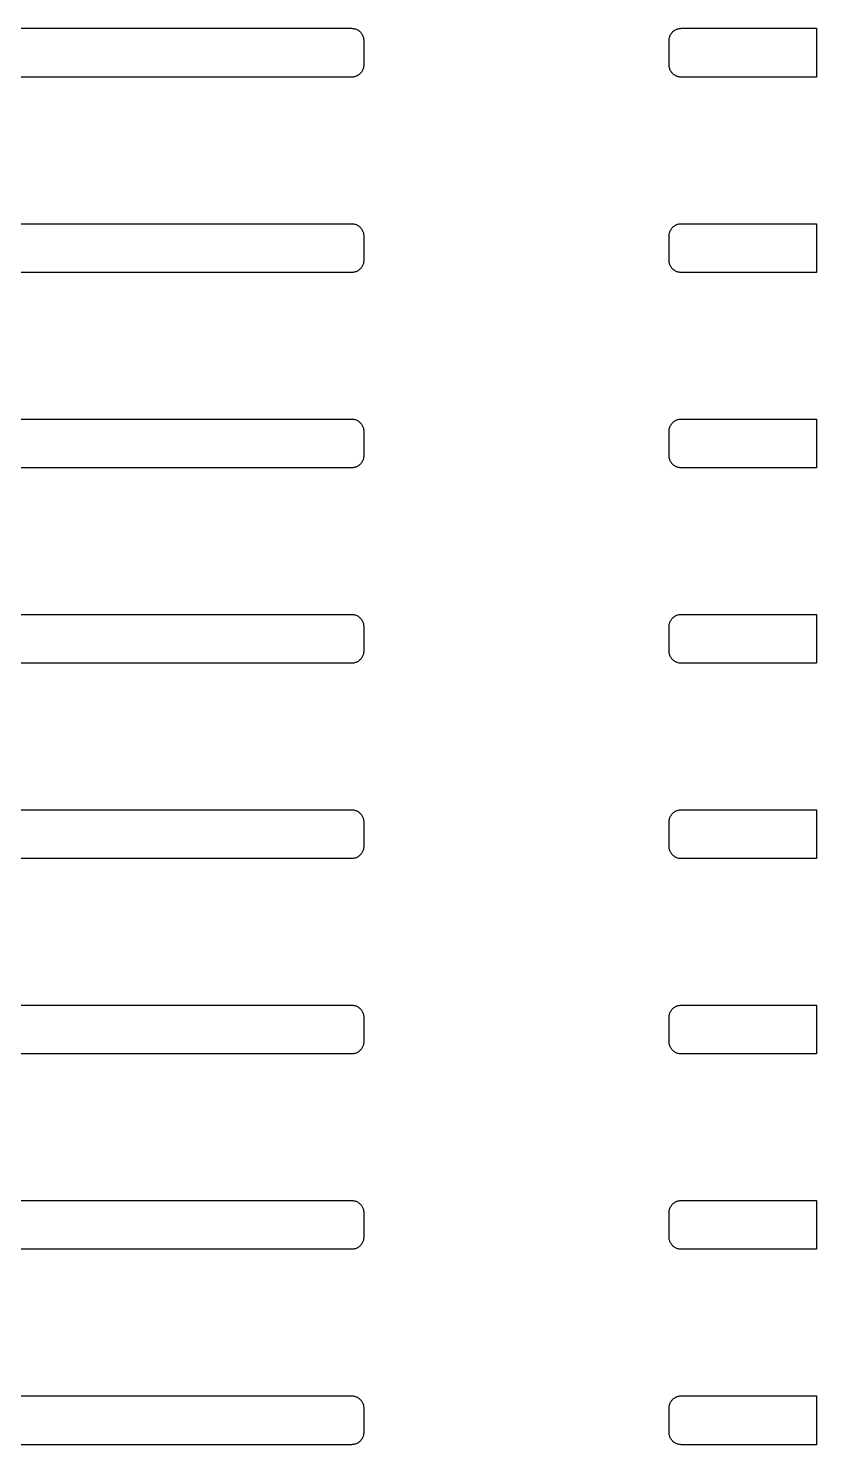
# Model space of a CAD drawing. Header units: metres. Extents: x -163 to 163, y -163 to 163.
# Drawn here: x -25.34 to -5.97, y -82.8 to -48 of the extents above; entities that cross this region are included whole.
import ezdxf

# ---------------------------------------------------------------- set-up
doc = ezdxf.new("R2010")
doc.units = ezdxf.units.M

msp = doc.modelspace()

# ---------------------------------------------------------------- linework, layer by layer
for p, q in [((-44.3989, -47.9989), (-17.3989, -47.9989)), ((-17.3989, -47.9989), (-17.3801, -47.9995)), ((-17.3801, -47.9995), (-17.3613, -48.0013)), ((-17.3613, -48.0013), (-17.3427, -48.0043)), ((-17.3427, -48.0043), (-17.3243, -48.0084)), ((-17.3243, -48.0084), (-17.3062, -48.0136)), ((-17.3062, -48.0136), (-17.2885, -48.02)), ((-17.2885, -48.02), (-17.2712, -48.0275)), ((-9.42668, -48.0275), (-9.40938, -48.02)), ((-9.40938, -48.02), (-9.39165, -48.0136)), ((-9.39165, -48.0136), (-9.37355, -48.0084)), ((-9.37355, -48.0084), (-9.35516, -48.0043)), ((-9.35516, -48.0043), (-9.33655, -48.0013)), ((-9.33655, -48.0013), (-9.31778, -47.9995)), ((-9.31778, -47.9995), (-9.29895, -47.9989)), ((-9.29895, -47.9989), (-5.97498, -47.9989)), ((-5.97498, -47.9989), (-5.97498, -49.1989)), ((-17.2712, -48.0275), (-17.2544, -48.0361)), ((-17.2544, -48.0361), (-17.2382, -48.0457)), ((-17.2382, -48.0457), (-17.2226, -48.0562)), ((-17.2226, -48.0562), (-17.2077, -48.0678)), ((-17.2077, -48.0678), (-17.1936, -48.0803)), ((-17.1936, -48.0803), (-17.1803, -48.0936)), ((-17.1803, -48.0936), (-17.1678, -48.1077)), ((-17.1678, -48.1077), (-17.1562, -48.1226)), ((-17.1562, -48.1226), (-17.1456, -48.1382)), ((-17.1456, -48.1382), (-17.1361, -48.1544)), ((-17.1361, -48.1544), (-17.1275, -48.1712)), ((-17.1275, -48.1712), (-17.12, -48.1885)), ((-17.12, -48.1885), (-17.1136, -48.2062)), ((-17.1136, -48.2062), (-17.1084, -48.2243)), ((-17.1084, -48.2243), (-17.1043, -48.2427)), ((-17.1043, -48.2427), (-17.1013, -48.2614)), ((-17.1013, -48.2614), (-17.0995, -48.2801)), ((-17.0995, -48.2801), (-17.099, -48.299)), ((-17.099, -48.299), (-17.099, -48.8989)), ((-9.59894, -48.299), (-9.59836, -48.2801)), ((-9.59894, -48.8989), (-9.59894, -48.299)), ((-9.59836, -48.2801), (-9.59657, -48.2614)), ((-9.59657, -48.2614), (-9.59363, -48.2427)), ((-9.59363, -48.2427), (-9.58952, -48.2243)), ((-9.58952, -48.2243), (-9.58426, -48.2062)), ((-9.58426, -48.2062), (-9.57788, -48.1885)), ((-9.57788, -48.1885), (-9.57039, -48.1712)), ((-9.57039, -48.1712), (-9.56184, -48.1544)), ((-9.56184, -48.1544), (-9.55225, -48.1382)), ((-9.55225, -48.1382), (-9.54166, -48.1226)), ((-9.54166, -48.1226), (-9.53011, -48.1077)), ((-9.53011, -48.1077), (-9.51764, -48.0936)), ((-9.51764, -48.0936), (-9.5043, -48.0803)), ((-9.5043, -48.0803), (-9.49017, -48.0678)), ((-9.49017, -48.0678), (-9.47528, -48.0562)), ((-9.47528, -48.0562), (-9.45969, -48.0457)), ((-9.45969, -48.0457), (-9.44347, -48.0361)), ((-9.44347, -48.0361), (-9.42668, -48.0275)), ((-17.1456, -49.0597), (-17.1562, -49.0753)), ((-17.1361, -49.0435), (-17.1456, -49.0597)), ((-17.1275, -49.0267), (-17.1361, -49.0435)), ((-17.12, -49.0094), (-17.1275, -49.0267)), ((-17.1136, -48.9917), (-17.12, -49.0094)), ((-17.1084, -48.9736), (-17.1136, -48.9917)), ((-17.1043, -48.9552), (-17.1084, -48.9736)), ((-17.1013, -48.9366), (-17.1043, -48.9552)), ((-17.0995, -48.9178), (-17.1013, -48.9366)), ((-17.099, -48.8989), (-17.0995, -48.9178)), ((-9.59836, -48.9178), (-9.59894, -48.8989)), ((-9.59657, -48.9366), (-9.59836, -48.9178)), ((-9.59363, -48.9552), (-9.59657, -48.9366)), ((-9.58952, -48.9736), (-9.59363, -48.9552)), ((-9.58426, -48.9917), (-9.58952, -48.9736)), ((-9.57788, -49.0094), (-9.58426, -48.9917)), ((-9.57039, -49.0267), (-9.57788, -49.0094)), ((-9.56184, -49.0435), (-9.57039, -49.0267)), ((-9.55225, -49.0597), (-9.56184, -49.0435)), ((-9.54166, -49.0753), (-9.55225, -49.0597)), ((-17.3989, -49.1989), (-44.3989, -49.1989)), ((-17.3801, -49.1983), (-17.3989, -49.1989)), ((-17.3613, -49.1966), (-17.3801, -49.1983)), ((-17.3427, -49.1936), (-17.3613, -49.1966)), ((-17.3243, -49.1895), (-17.3427, -49.1936)), ((-17.3062, -49.1843), (-17.3243, -49.1895)), ((-17.2885, -49.1779), (-17.3062, -49.1843)), ((-17.2712, -49.1704), (-17.2885, -49.1779)), ((-17.2544, -49.1618), (-17.2712, -49.1704)), ((-17.2382, -49.1523), (-17.2544, -49.1618)), ((-17.2226, -49.1416), (-17.2382, -49.1523)), ((-17.2077, -49.1301), (-17.2226, -49.1416)), ((-17.1936, -49.1176), (-17.2077, -49.1301)), ((-17.1803, -49.1043), (-17.1936, -49.1176)), ((-17.1678, -49.0902), (-17.1803, -49.1043)), ((-17.1562, -49.0753), (-17.1678, -49.0902)), ((-9.53011, -49.0902), (-9.54166, -49.0753)), ((-9.51764, -49.1043), (-9.53011, -49.0902)), ((-9.5043, -49.1176), (-9.51764, -49.1043)), ((-9.49017, -49.1301), (-9.5043, -49.1176)), ((-9.47528, -49.1416), (-9.49017, -49.1301)), ((-9.45969, -49.1523), (-9.47528, -49.1416)), ((-9.44347, -49.1618), (-9.45969, -49.1523)), ((-9.42668, -49.1704), (-9.44347, -49.1618)), ((-9.40938, -49.1779), (-9.42668, -49.1704)), ((-9.39165, -49.1843), (-9.40938, -49.1779)), ((-9.37355, -49.1895), (-9.39165, -49.1843)), ((-9.35516, -49.1936), (-9.37355, -49.1895)), ((-9.33655, -49.1966), (-9.35516, -49.1936)), ((-9.31778, -49.1983), (-9.33655, -49.1966)), ((-9.29895, -49.1989), (-9.31778, -49.1983)), ((-5.97498, -49.1989), (-9.29895, -49.1989)), ((-44.3989, -52.799), (-17.3989, -52.799)), ((-17.3989, -52.799), (-17.3801, -52.7995)), ((-17.3801, -52.7995), (-17.3613, -52.8013)), ((-17.3613, -52.8013), (-17.3427, -52.8043)), ((-17.3427, -52.8043), (-17.3243, -52.8084)), ((-17.3243, -52.8084), (-17.3062, -52.8136)), ((-17.3062, -52.8136), (-17.2885, -52.82)), ((-17.2885, -52.82), (-17.2712, -52.8275)), ((-17.2712, -52.8275), (-17.2544, -52.8361)), ((-17.2544, -52.8361), (-17.2382, -52.8457)), ((-17.2382, -52.8457), (-17.2226, -52.8562)), ((-17.2226, -52.8562), (-17.2077, -52.8678)), ((-17.2077, -52.8678), (-17.1936, -52.8803)), ((-17.1936, -52.8803), (-17.1803, -52.8936)), ((-17.1803, -52.8936), (-17.1678, -52.9077)), ((-9.53011, -52.9077), (-9.51764, -52.8936)), ((-9.51764, -52.8936), (-9.5043, -52.8803)), ((-9.5043, -52.8803), (-9.49017, -52.8678)), ((-9.49017, -52.8678), (-9.47528, -52.8562)), ((-9.47528, -52.8562), (-9.45969, -52.8457)), ((-9.45969, -52.8457), (-9.44347, -52.8361)), ((-9.44347, -52.8361), (-9.42668, -52.8275)), ((-9.42668, -52.8275), (-9.40938, -52.82)), ((-9.40938, -52.82), (-9.39165, -52.8136)), ((-9.39165, -52.8136), (-9.37355, -52.8084)), ((-9.37355, -52.8084), (-9.35516, -52.8043)), ((-9.35516, -52.8043), (-9.33655, -52.8013)), ((-9.33655, -52.8013), (-9.31778, -52.7995)), ((-9.31778, -52.7995), (-9.29895, -52.799)), ((-9.29895, -52.799), (-5.97498, -52.799)), ((-5.97498, -52.799), (-5.97498, -53.9989)), ((-17.1678, -52.9077), (-17.1562, -52.9226)), ((-17.1562, -52.9226), (-17.1456, -52.9382)), ((-17.1456, -52.9382), (-17.1361, -52.9544)), ((-17.1361, -52.9544), (-17.1275, -52.9712)), ((-17.1275, -52.9712), (-17.12, -52.9885)), ((-17.12, -52.9885), (-17.1136, -53.0062)), ((-17.1136, -53.0062), (-17.1084, -53.0243)), ((-17.1084, -53.0243), (-17.1043, -53.0427)), ((-17.1043, -53.0427), (-17.1013, -53.0614)), ((-17.1013, -53.0614), (-17.0995, -53.0801)), ((-17.0995, -53.0801), (-17.099, -53.099)), ((-17.099, -53.099), (-17.099, -53.6989)), ((-9.59894, -53.099), (-9.59836, -53.0801)), ((-9.59894, -53.6989), (-9.59894, -53.099)), ((-9.59836, -53.0801), (-9.59657, -53.0614)), ((-9.59657, -53.0614), (-9.59363, -53.0427)), ((-9.59363, -53.0427), (-9.58952, -53.0243)), ((-9.58952, -53.0243), (-9.58426, -53.0062)), ((-9.58426, -53.0062), (-9.57788, -52.9885)), ((-9.57788, -52.9885), (-9.57039, -52.9712)), ((-9.57039, -52.9712), (-9.56184, -52.9544)), ((-9.56184, -52.9544), (-9.55225, -52.9382)), ((-9.55225, -52.9382), (-9.54166, -52.9226)), ((-9.54166, -52.9226), (-9.53011, -52.9077)), ((-17.2077, -53.9301), (-17.2226, -53.9417)), ((-17.1936, -53.9176), (-17.2077, -53.9301)), ((-17.1803, -53.9043), (-17.1936, -53.9176)), ((-17.1678, -53.8902), (-17.1803, -53.9043)), ((-17.1562, -53.8753), (-17.1678, -53.8902)), ((-17.1456, -53.8597), (-17.1562, -53.8753)), ((-17.1361, -53.8435), (-17.1456, -53.8597)), ((-17.1275, -53.8267), (-17.1361, -53.8435)), ((-17.12, -53.8094), (-17.1275, -53.8267)), ((-17.1136, -53.7917), (-17.12, -53.8094)), ((-17.1084, -53.7736), (-17.1136, -53.7917)), ((-17.1043, -53.7552), (-17.1084, -53.7736)), ((-17.1013, -53.7365), (-17.1043, -53.7552)), ((-17.0995, -53.7178), (-17.1013, -53.7365)), ((-17.099, -53.6989), (-17.0995, -53.7178)), ((-9.59836, -53.7178), (-9.59894, -53.6989)), ((-9.59657, -53.7365), (-9.59836, -53.7178)), ((-9.59363, -53.7552), (-9.59657, -53.7365)), ((-9.58952, -53.7736), (-9.59363, -53.7552)), ((-9.58426, -53.7917), (-9.58952, -53.7736)), ((-9.57788, -53.8094), (-9.58426, -53.7917)), ((-9.57039, -53.8267), (-9.57788, -53.8094)), ((-9.56184, -53.8435), (-9.57039, -53.8267)), ((-9.55225, -53.8597), (-9.56184, -53.8435)), ((-9.54166, -53.8753), (-9.55225, -53.8597)), ((-9.53011, -53.8902), (-9.54166, -53.8753)), ((-9.51764, -53.9043), (-9.53011, -53.8902)), ((-9.5043, -53.9176), (-9.51764, -53.9043)), ((-9.49017, -53.9301), (-9.5043, -53.9176)), ((-9.47528, -53.9417), (-9.49017, -53.9301)), ((-17.3989, -53.9989), (-44.3989, -53.9989)), ((-17.3801, -53.9984), (-17.3989, -53.9989)), ((-17.3613, -53.9966), (-17.3801, -53.9984)), ((-17.3427, -53.9936), (-17.3613, -53.9966)), ((-17.3243, -53.9895), (-17.3427, -53.9936)), ((-17.3062, -53.9843), (-17.3243, -53.9895)), ((-17.2885, -53.9779), (-17.3062, -53.9843)), ((-17.2712, -53.9704), (-17.2885, -53.9779)), ((-17.2544, -53.9618), (-17.2712, -53.9704)), ((-17.2382, -53.9522), (-17.2544, -53.9618)), ((-17.2226, -53.9417), (-17.2382, -53.9522)), ((-9.45969, -53.9522), (-9.47528, -53.9417)), ((-9.44347, -53.9618), (-9.45969, -53.9522)), ((-9.42668, -53.9704), (-9.44347, -53.9618)), ((-9.40938, -53.9779), (-9.42668, -53.9704)), ((-9.39165, -53.9843), (-9.40938, -53.9779)), ((-9.37355, -53.9895), (-9.39165, -53.9843)), ((-9.35516, -53.9936), (-9.37355, -53.9895)), ((-9.33655, -53.9966), (-9.35516, -53.9936)), ((-9.31778, -53.9984), (-9.33655, -53.9966)), ((-9.29895, -53.9989), (-9.31778, -53.9984)), ((-5.97498, -53.9989), (-9.29895, -53.9989)), ((-44.3989, -57.599), (-17.3989, -57.599)), ((-17.3989, -57.599), (-17.3801, -57.5995)), ((-17.3801, -57.5995), (-17.3613, -57.6013)), ((-17.3613, -57.6013), (-17.3427, -57.6043)), ((-17.3427, -57.6043), (-17.3243, -57.6084)), ((-17.3243, -57.6084), (-17.3062, -57.6136)), ((-17.3062, -57.6136), (-17.2885, -57.62)), ((-17.2885, -57.62), (-17.2712, -57.6275)), ((-17.2712, -57.6275), (-17.2544, -57.6361)), ((-17.2544, -57.6361), (-17.2382, -57.6456)), ((-17.2382, -57.6456), (-17.2226, -57.6562)), ((-17.2226, -57.6562), (-17.2077, -57.6678)), ((-17.2077, -57.6678), (-17.1936, -57.6803)), ((-17.1936, -57.6803), (-17.1803, -57.6936)), ((-17.1803, -57.6936), (-17.1678, -57.7077)), ((-17.1678, -57.7077), (-17.1562, -57.7226)), ((-17.1562, -57.7226), (-17.1456, -57.7382)), ((-17.1456, -57.7382), (-17.1361, -57.7544)), ((-17.1361, -57.7544), (-17.1275, -57.7712)), ((-9.57039, -57.7712), (-9.56184, -57.7544)), ((-9.56184, -57.7544), (-9.55225, -57.7382)), ((-9.55225, -57.7382), (-9.54166, -57.7226)), ((-9.54166, -57.7226), (-9.53011, -57.7077)), ((-9.53011, -57.7077), (-9.51764, -57.6936)), ((-9.51764, -57.6936), (-9.5043, -57.6803)), ((-9.5043, -57.6803), (-9.49017, -57.6678)), ((-9.49017, -57.6678), (-9.47528, -57.6562)), ((-9.47528, -57.6562), (-9.45969, -57.6456)), ((-9.45969, -57.6456), (-9.44347, -57.6361)), ((-9.44347, -57.6361), (-9.42668, -57.6275)), ((-9.42668, -57.6275), (-9.40938, -57.62)), ((-9.40938, -57.62), (-9.39165, -57.6136)), ((-9.39165, -57.6136), (-9.37355, -57.6084)), ((-9.37355, -57.6084), (-9.35516, -57.6043)), ((-9.35516, -57.6043), (-9.33655, -57.6013)), ((-9.33655, -57.6013), (-9.31778, -57.5995)), ((-9.31778, -57.5995), (-9.29895, -57.599)), ((-9.29895, -57.599), (-5.97498, -57.599)), ((-5.97498, -57.599), (-5.97498, -58.799)), ((-17.1275, -57.7712), (-17.12, -57.7885)), ((-17.12, -57.7885), (-17.1136, -57.8062)), ((-17.1136, -57.8062), (-17.1084, -57.8243)), ((-17.1084, -57.8243), (-17.1043, -57.8427)), ((-17.1043, -57.8427), (-17.1013, -57.8613)), ((-17.1013, -57.8613), (-17.0995, -57.8801)), ((-17.0995, -57.8801), (-17.099, -57.8989)), ((-17.099, -57.8989), (-17.099, -58.4989)), ((-9.59894, -57.8989), (-9.59836, -57.8801)), ((-9.59894, -58.4989), (-9.59894, -57.8989)), ((-9.59836, -57.8801), (-9.59657, -57.8613)), ((-9.59657, -57.8613), (-9.59363, -57.8427)), ((-9.59363, -57.8427), (-9.58952, -57.8243)), ((-9.58952, -57.8243), (-9.58426, -57.8062)), ((-9.58426, -57.8062), (-9.57788, -57.7885)), ((-9.57788, -57.7885), (-9.57039, -57.7712)), ((-17.3989, -58.799), (-44.3989, -58.799)), ((-17.3801, -58.7984), (-17.3989, -58.799)), ((-17.3613, -58.7966), (-17.3801, -58.7984)), ((-17.3427, -58.7936), (-17.3613, -58.7966)), ((-17.3243, -58.7895), (-17.3427, -58.7936)), ((-17.3062, -58.7843), (-17.3243, -58.7895)), ((-17.2885, -58.7779), (-17.3062, -58.7843)), ((-17.2712, -58.7704), (-17.2885, -58.7779)), ((-17.2544, -58.7618), (-17.2712, -58.7704)), ((-17.2382, -58.7522), (-17.2544, -58.7618)), ((-17.2226, -58.7417), (-17.2382, -58.7522)), ((-17.2077, -58.7301), (-17.2226, -58.7417)), ((-17.1936, -58.7176), (-17.2077, -58.7301)), ((-17.1803, -58.7043), (-17.1936, -58.7176)), ((-17.1678, -58.6902), (-17.1803, -58.7043)), ((-17.1562, -58.6753), (-17.1678, -58.6902)), ((-17.1456, -58.6597), (-17.1562, -58.6753)), ((-17.1361, -58.6435), (-17.1456, -58.6597)), ((-17.1275, -58.6267), (-17.1361, -58.6435)), ((-17.12, -58.6094), (-17.1275, -58.6267)), ((-17.1136, -58.5917), (-17.12, -58.6094)), ((-17.1084, -58.5735), (-17.1136, -58.5917)), ((-17.1043, -58.5552), (-17.1084, -58.5735)), ((-17.1013, -58.5365), (-17.1043, -58.5552)), ((-17.0995, -58.5178), (-17.1013, -58.5365)), ((-17.099, -58.4989), (-17.0995, -58.5178)), ((-9.59836, -58.5178), (-9.59894, -58.4989)), ((-9.59657, -58.5365), (-9.59836, -58.5178)), ((-9.59363, -58.5552), (-9.59657, -58.5365)), ((-9.58952, -58.5735), (-9.59363, -58.5552)), ((-9.58426, -58.5917), (-9.58952, -58.5735)), ((-9.57788, -58.6094), (-9.58426, -58.5917)), ((-9.57039, -58.6267), (-9.57788, -58.6094)), ((-9.56184, -58.6435), (-9.57039, -58.6267)), ((-9.55225, -58.6597), (-9.56184, -58.6435)), ((-9.54166, -58.6753), (-9.55225, -58.6597)), ((-9.53011, -58.6902), (-9.54166, -58.6753)), ((-9.51764, -58.7043), (-9.53011, -58.6902)), ((-9.5043, -58.7176), (-9.51764, -58.7043)), ((-9.49017, -58.7301), (-9.5043, -58.7176)), ((-9.47528, -58.7417), (-9.49017, -58.7301)), ((-9.45969, -58.7522), (-9.47528, -58.7417)), ((-9.44347, -58.7618), (-9.45969, -58.7522)), ((-9.42668, -58.7704), (-9.44347, -58.7618)), ((-9.40938, -58.7779), (-9.42668, -58.7704)), ((-9.39165, -58.7843), (-9.40938, -58.7779)), ((-9.37355, -58.7895), (-9.39165, -58.7843)), ((-9.35516, -58.7936), (-9.37355, -58.7895)), ((-9.33655, -58.7966), (-9.35516, -58.7936)), ((-9.31778, -58.7984), (-9.33655, -58.7966)), ((-9.29895, -58.799), (-9.31778, -58.7984)), ((-5.97498, -58.799), (-9.29895, -58.799)), ((-44.3989, -62.399), (-17.3989, -62.399)), ((-17.3989, -62.399), (-17.3801, -62.3995)), ((-17.3801, -62.3995), (-17.3613, -62.4013)), ((-17.3613, -62.4013), (-17.3427, -62.4043)), ((-17.3427, -62.4043), (-17.3243, -62.4084)), ((-17.3243, -62.4084), (-17.3062, -62.4136)), ((-17.3062, -62.4136), (-17.2885, -62.42)), ((-17.2885, -62.42), (-17.2712, -62.4275)), ((-17.2712, -62.4275), (-17.2544, -62.4361)), ((-17.2544, -62.4361), (-17.2382, -62.4456)), ((-17.2382, -62.4456), (-17.2226, -62.4562)), ((-17.2226, -62.4562), (-17.2077, -62.4678)), ((-17.2077, -62.4678), (-17.1936, -62.4803)), ((-17.1936, -62.4803), (-17.1803, -62.4936)), ((-17.1803, -62.4936), (-17.1678, -62.5077)), ((-17.1678, -62.5077), (-17.1562, -62.5226)), ((-17.1562, -62.5226), (-17.1456, -62.5382)), ((-17.1456, -62.5382), (-17.1361, -62.5544)), ((-17.1361, -62.5544), (-17.1275, -62.5712)), ((-17.1275, -62.5712), (-17.12, -62.5885)), ((-17.12, -62.5885), (-17.1136, -62.6062)), ((-17.1136, -62.6062), (-17.1084, -62.6243)), ((-17.1084, -62.6243), (-17.1043, -62.6427)), ((-9.59363, -62.6427), (-9.58952, -62.6243)), ((-9.58952, -62.6243), (-9.58426, -62.6062)), ((-9.58426, -62.6062), (-9.57788, -62.5885)), ((-9.57788, -62.5885), (-9.57039, -62.5712)), ((-9.57039, -62.5712), (-9.56184, -62.5544)), ((-9.56184, -62.5544), (-9.55225, -62.5382)), ((-9.55225, -62.5382), (-9.54166, -62.5226)), ((-9.54166, -62.5226), (-9.53011, -62.5077)), ((-9.53011, -62.5077), (-9.51764, -62.4936)), ((-9.51764, -62.4936), (-9.5043, -62.4803)), ((-9.5043, -62.4803), (-9.49017, -62.4678)), ((-9.49017, -62.4678), (-9.47528, -62.4562)), ((-9.47528, -62.4562), (-9.45969, -62.4456)), ((-9.45969, -62.4456), (-9.44347, -62.4361)), ((-9.44347, -62.4361), (-9.42668, -62.4275)), ((-9.42668, -62.4275), (-9.40938, -62.42)), ((-9.40938, -62.42), (-9.39165, -62.4136)), ((-9.39165, -62.4136), (-9.37355, -62.4084)), ((-9.37355, -62.4084), (-9.35516, -62.4043)), ((-9.35516, -62.4043), (-9.33655, -62.4013)), ((-9.33655, -62.4013), (-9.31778, -62.3995)), ((-9.31778, -62.3995), (-9.29895, -62.399)), ((-9.29895, -62.399), (-5.97498, -62.399)), ((-5.97498, -62.399), (-5.97498, -63.599)), ((-17.1043, -62.6427), (-17.1013, -62.6613)), ((-17.1013, -62.6613), (-17.0995, -62.6801)), ((-17.0995, -62.6801), (-17.099, -62.6989)), ((-17.099, -62.6989), (-17.099, -63.299)), ((-9.59894, -62.6989), (-9.59836, -62.6801)), ((-9.59894, -63.299), (-9.59894, -62.6989)), ((-9.59836, -62.6801), (-9.59657, -62.6613)), ((-9.59657, -62.6613), (-9.59363, -62.6427)), ((-17.0995, -63.3178), (-17.1013, -63.3365)), ((-17.099, -63.299), (-17.0995, -63.3178)), ((-9.59836, -63.3178), (-9.59894, -63.299)), ((-9.59657, -63.3365), (-9.59836, -63.3178)), ((-17.3989, -63.599), (-44.3989, -63.599)), ((-17.3801, -63.5984), (-17.3989, -63.599)), ((-17.3613, -63.5966), (-17.3801, -63.5984)), ((-17.3427, -63.5936), (-17.3613, -63.5966)), ((-17.3243, -63.5895), (-17.3427, -63.5936)), ((-17.3062, -63.5843), (-17.3243, -63.5895)), ((-17.2885, -63.5779), (-17.3062, -63.5843)), ((-17.2712, -63.5704), (-17.2885, -63.5779)), ((-17.2544, -63.5618), (-17.2712, -63.5704)), ((-17.2382, -63.5522), (-17.2544, -63.5618)), ((-17.2226, -63.5417), (-17.2382, -63.5522)), ((-17.2077, -63.5301), (-17.2226, -63.5417)), ((-17.1936, -63.5176), (-17.2077, -63.5301)), ((-17.1803, -63.5043), (-17.1936, -63.5176)), ((-17.1678, -63.4902), (-17.1803, -63.5043)), ((-17.1562, -63.4753), (-17.1678, -63.4902)), ((-17.1456, -63.4597), (-17.1562, -63.4753)), ((-17.1361, -63.4435), (-17.1456, -63.4597)), ((-17.1275, -63.4267), (-17.1361, -63.4435)), ((-17.12, -63.4094), (-17.1275, -63.4267)), ((-17.1136, -63.3916), (-17.12, -63.4094)), ((-17.1084, -63.3736), (-17.1136, -63.3916)), ((-17.1043, -63.3552), (-17.1084, -63.3736)), ((-17.1013, -63.3365), (-17.1043, -63.3552)), ((-9.59363, -63.3552), (-9.59657, -63.3365)), ((-9.58952, -63.3736), (-9.59363, -63.3552)), ((-9.58426, -63.3916), (-9.58952, -63.3736)), ((-9.57788, -63.4094), (-9.58426, -63.3916)), ((-9.57039, -63.4267), (-9.57788, -63.4094)), ((-9.56184, -63.4435), (-9.57039, -63.4267)), ((-9.55225, -63.4597), (-9.56184, -63.4435)), ((-9.54166, -63.4753), (-9.55225, -63.4597)), ((-9.53011, -63.4902), (-9.54166, -63.4753)), ((-9.51764, -63.5043), (-9.53011, -63.4902)), ((-9.5043, -63.5176), (-9.51764, -63.5043)), ((-9.49017, -63.5301), (-9.5043, -63.5176)), ((-9.47528, -63.5417), (-9.49017, -63.5301)), ((-9.45969, -63.5522), (-9.47528, -63.5417)), ((-9.44347, -63.5618), (-9.45969, -63.5522)), ((-9.42668, -63.5704), (-9.44347, -63.5618)), ((-9.40938, -63.5779), (-9.42668, -63.5704)), ((-9.39165, -63.5843), (-9.40938, -63.5779)), ((-9.37355, -63.5895), (-9.39165, -63.5843)), ((-9.35516, -63.5936), (-9.37355, -63.5895)), ((-9.33655, -63.5966), (-9.35516, -63.5936)), ((-9.31778, -63.5984), (-9.33655, -63.5966)), ((-9.29895, -63.599), (-9.31778, -63.5984)), ((-5.97498, -63.599), (-9.29895, -63.599)), ((-44.3989, -67.1989), (-17.3989, -67.1989)), ((-17.3989, -67.1989), (-17.3801, -67.1995)), ((-17.3801, -67.1995), (-17.3613, -67.2013)), ((-17.3613, -67.2013), (-17.3427, -67.2043)), ((-17.3427, -67.2043), (-17.3243, -67.2084)), ((-17.3243, -67.2084), (-17.3062, -67.2136)), ((-17.3062, -67.2136), (-17.2885, -67.22)), ((-17.2885, -67.22), (-17.2712, -67.2275)), ((-17.2712, -67.2275), (-17.2544, -67.2361)), ((-17.2544, -67.2361), (-17.2382, -67.2457)), ((-17.2382, -67.2457), (-17.2226, -67.2562)), ((-17.2226, -67.2562), (-17.2077, -67.2678)), ((-17.2077, -67.2678), (-17.1936, -67.2803)), ((-17.1936, -67.2803), (-17.1803, -67.2936)), ((-17.1803, -67.2936), (-17.1678, -67.3077)), ((-17.1678, -67.3077), (-17.1562, -67.3226)), ((-17.1562, -67.3226), (-17.1456, -67.3382)), ((-17.1456, -67.3382), (-17.1361, -67.3544)), ((-17.1361, -67.3544), (-17.1275, -67.3712)), ((-17.1275, -67.3712), (-17.12, -67.3885)), ((-17.12, -67.3885), (-17.1136, -67.4062)), ((-17.1136, -67.4062), (-17.1084, -67.4243)), ((-17.1084, -67.4243), (-17.1043, -67.4427)), ((-17.1043, -67.4427), (-17.1013, -67.4613)), ((-17.1013, -67.4613), (-17.0995, -67.4801)), ((-17.0995, -67.4801), (-17.099, -67.4989)), ((-17.099, -67.4989), (-17.099, -68.099)), ((-9.59894, -67.4989), (-9.59836, -67.4801)), ((-9.59894, -68.099), (-9.59894, -67.4989)), ((-9.59836, -67.4801), (-9.59657, -67.4613)), ((-9.59657, -67.4613), (-9.59363, -67.4427)), ((-9.59363, -67.4427), (-9.58952, -67.4243)), ((-9.58952, -67.4243), (-9.58426, -67.4062)), ((-9.58426, -67.4062), (-9.57788, -67.3885)), ((-9.57788, -67.3885), (-9.57039, -67.3712)), ((-9.57039, -67.3712), (-9.56184, -67.3544)), ((-9.56184, -67.3544), (-9.55225, -67.3382)), ((-9.55225, -67.3382), (-9.54166, -67.3226)), ((-9.54166, -67.3226), (-9.53011, -67.3077)), ((-9.53011, -67.3077), (-9.51764, -67.2936)), ((-9.51764, -67.2936), (-9.5043, -67.2803)), ((-9.5043, -67.2803), (-9.49017, -67.2678)), ((-9.49017, -67.2678), (-9.47528, -67.2562)), ((-9.47528, -67.2562), (-9.45969, -67.2457)), ((-9.45969, -67.2457), (-9.44347, -67.2361)), ((-9.44347, -67.2361), (-9.42668, -67.2275)), ((-9.42668, -67.2275), (-9.40938, -67.22)), ((-9.40938, -67.22), (-9.39165, -67.2136)), ((-9.39165, -67.2136), (-9.37355, -67.2084)), ((-9.37355, -67.2084), (-9.35516, -67.2043)), ((-9.35516, -67.2043), (-9.33655, -67.2013)), ((-9.33655, -67.2013), (-9.31778, -67.1995)), ((-9.31778, -67.1995), (-9.29895, -67.1989)), ((-9.29895, -67.1989), (-5.97498, -67.1989)), ((-5.97498, -67.1989), (-5.97498, -68.399)), ((-17.1136, -68.1917), (-17.12, -68.2094)), ((-17.1084, -68.1736), (-17.1136, -68.1917)), ((-17.1043, -68.1552), (-17.1084, -68.1736)), ((-17.1013, -68.1366), (-17.1043, -68.1552)), ((-17.0995, -68.1178), (-17.1013, -68.1366)), ((-17.099, -68.099), (-17.0995, -68.1178)), ((-9.59836, -68.1178), (-9.59894, -68.099)), ((-9.59657, -68.1366), (-9.59836, -68.1178)), ((-9.59363, -68.1552), (-9.59657, -68.1366)), ((-9.58952, -68.1736), (-9.59363, -68.1552)), ((-9.58426, -68.1917), (-9.58952, -68.1736)), ((-9.57788, -68.2094), (-9.58426, -68.1917)), ((-17.3989, -68.399), (-44.3989, -68.399)), ((-17.3801, -68.3984), (-17.3989, -68.399)), ((-17.3613, -68.3966), (-17.3801, -68.3984)), ((-17.3427, -68.3936), (-17.3613, -68.3966)), ((-17.3243, -68.3895), (-17.3427, -68.3936)), ((-17.3062, -68.3843), (-17.3243, -68.3895)), ((-17.2885, -68.3779), (-17.3062, -68.3843)), ((-17.2712, -68.3704), (-17.2885, -68.3779)), ((-17.2544, -68.3618), (-17.2712, -68.3704)), ((-17.2382, -68.3522), (-17.2544, -68.3618)), ((-17.2226, -68.3417), (-17.2382, -68.3522)), ((-17.2077, -68.3301), (-17.2226, -68.3417)), ((-17.1936, -68.3176), (-17.2077, -68.3301)), ((-17.1803, -68.3043), (-17.1936, -68.3176)), ((-17.1678, -68.2902), (-17.1803, -68.3043)), ((-17.1562, -68.2753), (-17.1678, -68.2902)), ((-17.1456, -68.2597), (-17.1562, -68.2753)), ((-17.1361, -68.2435), (-17.1456, -68.2597)), ((-17.1275, -68.2267), (-17.1361, -68.2435)), ((-17.12, -68.2094), (-17.1275, -68.2267)), ((-9.57039, -68.2267), (-9.57788, -68.2094)), ((-9.56184, -68.2435), (-9.57039, -68.2267)), ((-9.55225, -68.2597), (-9.56184, -68.2435)), ((-9.54166, -68.2753), (-9.55225, -68.2597)), ((-9.53011, -68.2902), (-9.54166, -68.2753)), ((-9.51764, -68.3043), (-9.53011, -68.2902)), ((-9.5043, -68.3176), (-9.51764, -68.3043)), ((-9.49017, -68.3301), (-9.5043, -68.3176)), ((-9.47528, -68.3417), (-9.49017, -68.3301)), ((-9.45969, -68.3522), (-9.47528, -68.3417)), ((-9.44347, -68.3618), (-9.45969, -68.3522)), ((-9.42668, -68.3704), (-9.44347, -68.3618)), ((-9.40938, -68.3779), (-9.42668, -68.3704)), ((-9.39165, -68.3843), (-9.40938, -68.3779)), ((-9.37355, -68.3895), (-9.39165, -68.3843)), ((-9.35516, -68.3936), (-9.37355, -68.3895)), ((-9.33655, -68.3966), (-9.35516, -68.3936)), ((-9.31778, -68.3984), (-9.33655, -68.3966)), ((-9.29895, -68.399), (-9.31778, -68.3984)), ((-5.97498, -68.399), (-9.29895, -68.399)), ((-44.3989, -71.9989), (-17.3989, -71.9989)), ((-17.3989, -71.9989), (-17.3801, -71.9995)), ((-17.3801, -71.9995), (-17.3613, -72.0013)), ((-17.3613, -72.0013), (-17.3427, -72.0043)), ((-17.3427, -72.0043), (-17.3243, -72.0084)), ((-17.3243, -72.0084), (-17.3062, -72.0136)), ((-17.3062, -72.0136), (-17.2885, -72.02)), ((-17.2885, -72.02), (-17.2712, -72.0275)), ((-17.2712, -72.0275), (-17.2544, -72.0361)), ((-17.2544, -72.0361), (-17.2382, -72.0457)), ((-9.45969, -72.0457), (-9.44347, -72.0361)), ((-9.44347, -72.0361), (-9.42668, -72.0275)), ((-9.42668, -72.0275), (-9.40938, -72.02)), ((-9.40938, -72.02), (-9.39165, -72.0136)), ((-9.39165, -72.0136), (-9.37355, -72.0084)), ((-9.37355, -72.0084), (-9.35516, -72.0043)), ((-9.35516, -72.0043), (-9.33655, -72.0013)), ((-9.33655, -72.0013), (-9.31778, -71.9995)), ((-9.31778, -71.9995), (-9.29895, -71.9989)), ((-9.29895, -71.9989), (-5.97498, -71.9989)), ((-5.97498, -71.9989), (-5.97498, -73.1989)), ((-17.2382, -72.0457), (-17.2226, -72.0562)), ((-17.2226, -72.0562), (-17.2077, -72.0678)), ((-17.2077, -72.0678), (-17.1936, -72.0803)), ((-17.1936, -72.0803), (-17.1803, -72.0936)), ((-17.1803, -72.0936), (-17.1678, -72.1077)), ((-17.1678, -72.1077), (-17.1562, -72.1226)), ((-17.1562, -72.1226), (-17.1456, -72.1382)), ((-17.1456, -72.1382), (-17.1361, -72.1544)), ((-17.1361, -72.1544), (-17.1275, -72.1712)), ((-17.1275, -72.1712), (-17.12, -72.1885)), ((-17.12, -72.1885), (-17.1136, -72.2063)), ((-17.1136, -72.2063), (-17.1084, -72.2243)), ((-17.1084, -72.2243), (-17.1043, -72.2427)), ((-17.1043, -72.2427), (-17.1013, -72.2614)), ((-17.1013, -72.2614), (-17.0995, -72.2801)), ((-17.0995, -72.2801), (-17.099, -72.299)), ((-17.099, -72.299), (-17.099, -72.899)), ((-9.59894, -72.299), (-9.59836, -72.2801)), ((-9.59894, -72.899), (-9.59894, -72.299)), ((-9.59836, -72.2801), (-9.59657, -72.2614)), ((-9.59657, -72.2614), (-9.59363, -72.2427)), ((-9.59363, -72.2427), (-9.58952, -72.2243)), ((-9.58952, -72.2243), (-9.58426, -72.2063)), ((-9.58426, -72.2063), (-9.57788, -72.1885)), ((-9.57788, -72.1885), (-9.57039, -72.1712)), ((-9.57039, -72.1712), (-9.56184, -72.1544)), ((-9.56184, -72.1544), (-9.55225, -72.1382)), ((-9.55225, -72.1382), (-9.54166, -72.1226)), ((-9.54166, -72.1226), (-9.53011, -72.1077)), ((-9.53011, -72.1077), (-9.51764, -72.0936)), ((-9.51764, -72.0936), (-9.5043, -72.0803)), ((-9.5043, -72.0803), (-9.49017, -72.0678)), ((-9.49017, -72.0678), (-9.47528, -72.0562)), ((-9.47528, -72.0562), (-9.45969, -72.0457)), ((-17.1562, -73.0753), (-17.1678, -73.0902)), ((-17.1456, -73.0597), (-17.1562, -73.0753)), ((-17.1361, -73.0435), (-17.1456, -73.0597)), ((-17.1275, -73.0267), (-17.1361, -73.0435)), ((-17.12, -73.0094), (-17.1275, -73.0267)), ((-17.1136, -72.9917), (-17.12, -73.0094)), ((-17.1084, -72.9736), (-17.1136, -72.9917)), ((-17.1043, -72.9552), (-17.1084, -72.9736)), ((-17.1013, -72.9366), (-17.1043, -72.9552)), ((-17.0995, -72.9178), (-17.1013, -72.9366)), ((-17.099, -72.899), (-17.0995, -72.9178)), ((-9.59836, -72.9178), (-9.59894, -72.899)), ((-9.59657, -72.9366), (-9.59836, -72.9178)), ((-9.59363, -72.9552), (-9.59657, -72.9366)), ((-9.58952, -72.9736), (-9.59363, -72.9552)), ((-9.58426, -72.9917), (-9.58952, -72.9736)), ((-9.57788, -73.0094), (-9.58426, -72.9917)), ((-9.57039, -73.0267), (-9.57788, -73.0094)), ((-9.56184, -73.0435), (-9.57039, -73.0267)), ((-9.55225, -73.0597), (-9.56184, -73.0435)), ((-9.54166, -73.0753), (-9.55225, -73.0597)), ((-9.53011, -73.0902), (-9.54166, -73.0753)), ((-17.3989, -73.1989), (-44.3989, -73.1989)), ((-17.3801, -73.1984), (-17.3989, -73.1989)), ((-17.3613, -73.1966), (-17.3801, -73.1984)), ((-17.3427, -73.1936), (-17.3613, -73.1966)), ((-17.3243, -73.1895), (-17.3427, -73.1936)), ((-17.3062, -73.1843), (-17.3243, -73.1895)), ((-17.2885, -73.1779), (-17.3062, -73.1843)), ((-17.2712, -73.1704), (-17.2885, -73.1779)), ((-17.2544, -73.1618), (-17.2712, -73.1704)), ((-17.2382, -73.1523), (-17.2544, -73.1618)), ((-17.2226, -73.1416), (-17.2382, -73.1523)), ((-17.2077, -73.1301), (-17.2226, -73.1416)), ((-17.1936, -73.1176), (-17.2077, -73.1301)), ((-17.1803, -73.1043), (-17.1936, -73.1176)), ((-17.1678, -73.0902), (-17.1803, -73.1043)), ((-9.51764, -73.1043), (-9.53011, -73.0902)), ((-9.5043, -73.1176), (-9.51764, -73.1043)), ((-9.49017, -73.1301), (-9.5043, -73.1176)), ((-9.47528, -73.1416), (-9.49017, -73.1301)), ((-9.45969, -73.1523), (-9.47528, -73.1416)), ((-9.44347, -73.1618), (-9.45969, -73.1523)), ((-9.42668, -73.1704), (-9.44347, -73.1618)), ((-9.40938, -73.1779), (-9.42668, -73.1704)), ((-9.39165, -73.1843), (-9.40938, -73.1779)), ((-9.37355, -73.1895), (-9.39165, -73.1843)), ((-9.35516, -73.1936), (-9.37355, -73.1895)), ((-9.33655, -73.1966), (-9.35516, -73.1936)), ((-9.31778, -73.1984), (-9.33655, -73.1966)), ((-9.29895, -73.1989), (-9.31778, -73.1984)), ((-5.97498, -73.1989), (-9.29895, -73.1989)), ((-44.3989, -76.799), (-17.3989, -76.799)), ((-17.3989, -76.799), (-17.3801, -76.7995)), ((-17.3801, -76.7995), (-17.3613, -76.8013)), ((-17.3613, -76.8013), (-17.3427, -76.8043)), ((-17.3427, -76.8043), (-17.3243, -76.8084)), ((-17.3243, -76.8084), (-17.3062, -76.8136)), ((-17.3062, -76.8136), (-17.2885, -76.82)), ((-17.2885, -76.82), (-17.2712, -76.8275)), ((-17.2712, -76.8275), (-17.2544, -76.8361)), ((-17.2544, -76.8361), (-17.2382, -76.8457)), ((-17.2382, -76.8457), (-17.2226, -76.8562)), ((-17.2226, -76.8562), (-17.2077, -76.8678)), ((-17.2077, -76.8678), (-17.1936, -76.8803)), ((-17.1936, -76.8803), (-17.1803, -76.8936)), ((-17.1803, -76.8936), (-17.1678, -76.9077)), ((-17.1678, -76.9077), (-17.1562, -76.9226)), ((-9.54166, -76.9226), (-9.53011, -76.9077)), ((-9.53011, -76.9077), (-9.51764, -76.8936)), ((-9.51764, -76.8936), (-9.5043, -76.8803)), ((-9.5043, -76.8803), (-9.49017, -76.8678)), ((-9.49017, -76.8678), (-9.47528, -76.8562)), ((-9.47528, -76.8562), (-9.45969, -76.8457)), ((-9.45969, -76.8457), (-9.44347, -76.8361)), ((-9.44347, -76.8361), (-9.42668, -76.8275)), ((-9.42668, -76.8275), (-9.40938, -76.82)), ((-9.40938, -76.82), (-9.39165, -76.8136)), ((-9.39165, -76.8136), (-9.37355, -76.8084)), ((-9.37355, -76.8084), (-9.35516, -76.8043)), ((-9.35516, -76.8043), (-9.33655, -76.8013)), ((-9.33655, -76.8013), (-9.31778, -76.7995)), ((-9.31778, -76.7995), (-9.29895, -76.799)), ((-9.29895, -76.799), (-5.97498, -76.799)), ((-5.97498, -76.799), (-5.97498, -77.9989)), ((-17.1562, -76.9226), (-17.1456, -76.9382)), ((-17.1456, -76.9382), (-17.1361, -76.9544)), ((-17.1361, -76.9544), (-17.1275, -76.9712)), ((-17.1275, -76.9712), (-17.12, -76.9885)), ((-17.12, -76.9885), (-17.1136, -77.0062)), ((-17.1136, -77.0062), (-17.1084, -77.0243)), ((-17.1084, -77.0243), (-17.1043, -77.0427)), ((-17.1043, -77.0427), (-17.1013, -77.0614)), ((-17.1013, -77.0614), (-17.0995, -77.0801)), ((-17.0995, -77.0801), (-17.099, -77.099)), ((-17.099, -77.099), (-17.099, -77.6989)), ((-9.59894, -77.099), (-9.59836, -77.0801)), ((-9.59894, -77.6989), (-9.59894, -77.099)), ((-9.59836, -77.0801), (-9.59657, -77.0614)), ((-9.59657, -77.0614), (-9.59363, -77.0427)), ((-9.59363, -77.0427), (-9.58952, -77.0243)), ((-9.58952, -77.0243), (-9.58426, -77.0062)), ((-9.58426, -77.0062), (-9.57788, -76.9885)), ((-9.57788, -76.9885), (-9.57039, -76.9712)), ((-9.57039, -76.9712), (-9.56184, -76.9544)), ((-9.56184, -76.9544), (-9.55225, -76.9382)), ((-9.55225, -76.9382), (-9.54166, -76.9226)), ((-17.2382, -77.9522), (-17.2544, -77.9618)), ((-17.2226, -77.9417), (-17.2382, -77.9522)), ((-17.2077, -77.9301), (-17.2226, -77.9417)), ((-17.1936, -77.9176), (-17.2077, -77.9301)), ((-17.1803, -77.9043), (-17.1936, -77.9176)), ((-17.1678, -77.8902), (-17.1803, -77.9043)), ((-17.1562, -77.8753), (-17.1678, -77.8902)), ((-17.1456, -77.8597), (-17.1562, -77.8753)), ((-17.1361, -77.8435), (-17.1456, -77.8597)), ((-17.1275, -77.8267), (-17.1361, -77.8435)), ((-17.12, -77.8094), (-17.1275, -77.8267)), ((-17.1136, -77.7917), (-17.12, -77.8094)), ((-17.1084, -77.7736), (-17.1136, -77.7917)), ((-17.1043, -77.7552), (-17.1084, -77.7736)), ((-17.1013, -77.7365), (-17.1043, -77.7552)), ((-17.0995, -77.7178), (-17.1013, -77.7365)), ((-17.099, -77.6989), (-17.0995, -77.7178)), ((-9.59836, -77.7178), (-9.59894, -77.6989)), ((-9.59657, -77.7365), (-9.59836, -77.7178)), ((-9.59363, -77.7552), (-9.59657, -77.7365)), ((-9.58952, -77.7736), (-9.59363, -77.7552)), ((-9.58426, -77.7917), (-9.58952, -77.7736)), ((-9.57788, -77.8094), (-9.58426, -77.7917)), ((-9.57039, -77.8267), (-9.57788, -77.8094)), ((-9.56184, -77.8435), (-9.57039, -77.8267)), ((-9.55225, -77.8597), (-9.56184, -77.8435)), ((-9.54166, -77.8753), (-9.55225, -77.8597)), ((-9.53011, -77.8902), (-9.54166, -77.8753)), ((-9.51764, -77.9043), (-9.53011, -77.8902)), ((-9.5043, -77.9176), (-9.51764, -77.9043)), ((-9.49017, -77.9301), (-9.5043, -77.9176)), ((-9.47528, -77.9417), (-9.49017, -77.9301)), ((-9.45969, -77.9522), (-9.47528, -77.9417)), ((-9.44347, -77.9618), (-9.45969, -77.9522)), ((-17.3989, -77.9989), (-44.3989, -77.9989)), ((-17.3801, -77.9984), (-17.3989, -77.9989)), ((-17.3613, -77.9966), (-17.3801, -77.9984)), ((-17.3427, -77.9936), (-17.3613, -77.9966)), ((-17.3243, -77.9895), (-17.3427, -77.9936)), ((-17.3062, -77.9843), (-17.3243, -77.9895)), ((-17.2885, -77.9779), (-17.3062, -77.9843)), ((-17.2712, -77.9704), (-17.2885, -77.9779)), ((-17.2544, -77.9618), (-17.2712, -77.9704)), ((-9.42668, -77.9704), (-9.44347, -77.9618)), ((-9.40938, -77.9779), (-9.42668, -77.9704)), ((-9.39165, -77.9843), (-9.40938, -77.9779)), ((-9.37355, -77.9895), (-9.39165, -77.9843)), ((-9.35516, -77.9936), (-9.37355, -77.9895)), ((-9.33655, -77.9966), (-9.35516, -77.9936)), ((-9.31778, -77.9984), (-9.33655, -77.9966)), ((-9.29895, -77.9989), (-9.31778, -77.9984)), ((-5.97498, -77.9989), (-9.29895, -77.9989)), ((-44.3989, -81.599), (-17.3989, -81.599)), ((-17.3989, -81.599), (-17.3801, -81.5995)), ((-17.3801, -81.5995), (-17.3613, -81.6013)), ((-17.3613, -81.6013), (-17.3427, -81.6043)), ((-17.3427, -81.6043), (-17.3243, -81.6084)), ((-17.3243, -81.6084), (-17.3062, -81.6136)), ((-17.3062, -81.6136), (-17.2885, -81.62)), ((-17.2885, -81.62), (-17.2712, -81.6275)), ((-17.2712, -81.6275), (-17.2544, -81.6361)), ((-17.2544, -81.6361), (-17.2382, -81.6456)), ((-17.2382, -81.6456), (-17.2226, -81.6562)), ((-17.2226, -81.6562), (-17.2077, -81.6678)), ((-17.2077, -81.6678), (-17.1936, -81.6803)), ((-17.1936, -81.6803), (-17.1803, -81.6936)), ((-17.1803, -81.6936), (-17.1678, -81.7077)), ((-17.1678, -81.7077), (-17.1562, -81.7226)), ((-17.1562, -81.7226), (-17.1456, -81.7382)), ((-17.1456, -81.7382), (-17.1361, -81.7544)), ((-17.1361, -81.7544), (-17.1275, -81.7712)), ((-17.1275, -81.7712), (-17.12, -81.7885)), ((-9.57788, -81.7885), (-9.57039, -81.7712)), ((-9.57039, -81.7712), (-9.56184, -81.7544)), ((-9.56184, -81.7544), (-9.55225, -81.7382)), ((-9.55225, -81.7382), (-9.54166, -81.7226)), ((-9.54166, -81.7226), (-9.53011, -81.7077)), ((-9.53011, -81.7077), (-9.51764, -81.6936)), ((-9.51764, -81.6936), (-9.5043, -81.6803)), ((-9.5043, -81.6803), (-9.49017, -81.6678)), ((-9.49017, -81.6678), (-9.47528, -81.6562)), ((-9.47528, -81.6562), (-9.45969, -81.6456)), ((-9.45969, -81.6456), (-9.44347, -81.6361)), ((-9.44347, -81.6361), (-9.42668, -81.6275)), ((-9.42668, -81.6275), (-9.40938, -81.62)), ((-9.40938, -81.62), (-9.39165, -81.6136)), ((-9.39165, -81.6136), (-9.37355, -81.6084)), ((-9.37355, -81.6084), (-9.35516, -81.6043)), ((-9.35516, -81.6043), (-9.33655, -81.6013)), ((-9.33655, -81.6013), (-9.31778, -81.5995)), ((-9.31778, -81.5995), (-9.29895, -81.599)), ((-9.29895, -81.599), (-5.97498, -81.599)), ((-5.97498, -81.599), (-5.97498, -82.799)), ((-17.12, -81.7885), (-17.1136, -81.8062)), ((-17.1136, -81.8062), (-17.1084, -81.8243)), ((-17.1084, -81.8243), (-17.1043, -81.8427)), ((-17.1043, -81.8427), (-17.1013, -81.8613)), ((-17.1013, -81.8613), (-17.0995, -81.8801)), ((-17.0995, -81.8801), (-17.099, -81.899)), ((-17.099, -81.899), (-17.099, -82.4989)), ((-9.59894, -81.899), (-9.59836, -81.8801)), ((-9.59894, -82.4989), (-9.59894, -81.899)), ((-9.59836, -81.8801), (-9.59657, -81.8613)), ((-9.59657, -81.8613), (-9.59363, -81.8427)), ((-9.59363, -81.8427), (-9.58952, -81.8243)), ((-9.58952, -81.8243), (-9.58426, -81.8062)), ((-9.58426, -81.8062), (-9.57788, -81.7885)), ((-17.3989, -82.799), (-44.3989, -82.799)), ((-17.3801, -82.7984), (-17.3989, -82.799)), ((-17.3613, -82.7966), (-17.3801, -82.7984)), ((-17.3427, -82.7936), (-17.3613, -82.7966)), ((-17.3243, -82.7895), (-17.3427, -82.7936)), ((-17.3062, -82.7843), (-17.3243, -82.7895)), ((-17.2885, -82.7779), (-17.3062, -82.7843)), ((-17.2712, -82.7704), (-17.2885, -82.7779)), ((-17.2544, -82.7618), (-17.2712, -82.7704)), ((-17.2382, -82.7522), (-17.2544, -82.7618)), ((-17.2226, -82.7417), (-17.2382, -82.7522)), ((-17.2077, -82.7301), (-17.2226, -82.7417)), ((-17.1936, -82.7176), (-17.2077, -82.7301)), ((-17.1803, -82.7043), (-17.1936, -82.7176)), ((-17.1678, -82.6902), (-17.1803, -82.7043)), ((-17.1562, -82.6753), (-17.1678, -82.6902)), ((-17.1456, -82.6597), (-17.1562, -82.6753)), ((-17.1361, -82.6435), (-17.1456, -82.6597)), ((-17.1275, -82.6267), (-17.1361, -82.6435)), ((-17.12, -82.6094), (-17.1275, -82.6267)), ((-17.1136, -82.5917), (-17.12, -82.6094)), ((-17.1084, -82.5736), (-17.1136, -82.5917)), ((-17.1043, -82.5552), (-17.1084, -82.5736)), ((-17.1013, -82.5365), (-17.1043, -82.5552)), ((-17.0995, -82.5178), (-17.1013, -82.5365)), ((-17.099, -82.4989), (-17.0995, -82.5178)), ((-9.59836, -82.5178), (-9.59894, -82.4989)), ((-9.59657, -82.5365), (-9.59836, -82.5178)), ((-9.59363, -82.5552), (-9.59657, -82.5365)), ((-9.58952, -82.5736), (-9.59363, -82.5552)), ((-9.58426, -82.5917), (-9.58952, -82.5736)), ((-9.57788, -82.6094), (-9.58426, -82.5917)), ((-9.57039, -82.6267), (-9.57788, -82.6094)), ((-9.56184, -82.6435), (-9.57039, -82.6267)), ((-9.55225, -82.6597), (-9.56184, -82.6435)), ((-9.54166, -82.6753), (-9.55225, -82.6597)), ((-9.53011, -82.6902), (-9.54166, -82.6753)), ((-9.51764, -82.7043), (-9.53011, -82.6902)), ((-9.5043, -82.7176), (-9.51764, -82.7043)), ((-9.49017, -82.7301), (-9.5043, -82.7176)), ((-9.47528, -82.7417), (-9.49017, -82.7301)), ((-9.45969, -82.7522), (-9.47528, -82.7417)), ((-9.44347, -82.7618), (-9.45969, -82.7522)), ((-9.42668, -82.7704), (-9.44347, -82.7618)), ((-9.40938, -82.7779), (-9.42668, -82.7704)), ((-9.39165, -82.7843), (-9.40938, -82.7779)), ((-9.37355, -82.7895), (-9.39165, -82.7843)), ((-9.35516, -82.7936), (-9.37355, -82.7895)), ((-9.33655, -82.7966), (-9.35516, -82.7936)), ((-9.31778, -82.7984), (-9.33655, -82.7966)), ((-9.29895, -82.799), (-9.31778, -82.7984)), ((-5.97498, -82.799), (-9.29895, -82.799))]:
    msp.add_line(p, q)

doc.saveas('drawing.dxf')
